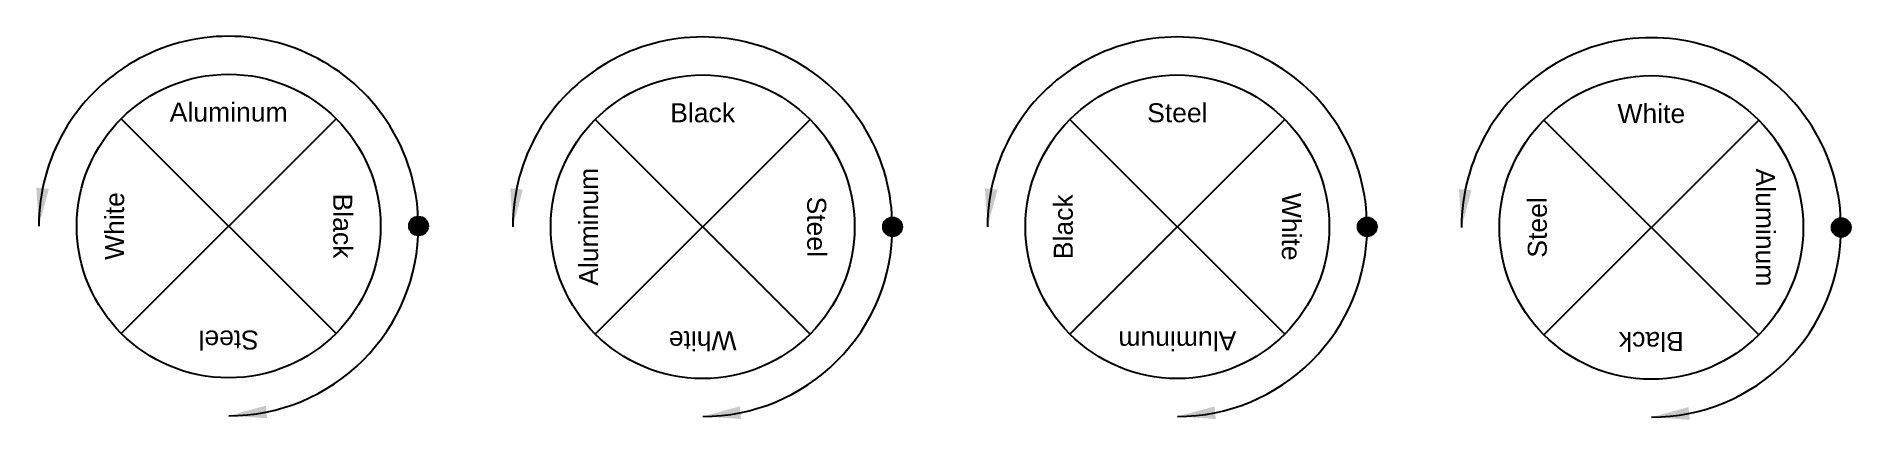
# Model space of a CAD drawing. Header units: millimetres. Extents: x -1 to 477, y -1 to 100.
import ezdxf

# ---------------------------------------------------------------- set-up
doc = ezdxf.new("R2010")
doc.units = ezdxf.units.MM
doc.styles.get("Standard").update_dxf_attribs({"font": 'arial.ttf'})

msp = doc.modelspace()

# ---------------------------------------------------------------- hatches: boundary and pattern name
h = msp.add_hatch(color=256)
h.dxf.hatch_style = 1
h.paths.add_polyline_path([(97.5, 50, 1), (102.5, 50, 1)])
h = msp.add_hatch(color=256)
h.dxf.hatch_style = 1
h.paths.add_polyline_path([(222.31, 49.81, 1), (227.31, 49.81, 1)])
h = msp.add_hatch(color=256)
h.dxf.hatch_style = 1
h.paths.add_polyline_path([(347.31, 49.81, 1), (352.31, 49.81, 1)])
h = msp.add_hatch(color=256)
h.dxf.hatch_style = 1
h.paths.add_polyline_path([(472.12, 49.62, 1), (477.12, 49.62, 1)])

# ---------------------------------------------------------------- linework, layer by layer
for p, q in [((21.72, 21.72), (78.28, 78.28)), ((21.72, 78.28), (78.28, 21.72)), ((146.53, 21.53), (203.09, 78.09)), ((146.53, 78.09), (203.09, 21.53)), ((271.53, 21.53), (328.09, 78.09)), ((271.53, 78.09), (328.09, 21.53)), ((396.33, 21.33), (452.9, 77.9)), ((396.33, 77.9), (452.9, 21.33))]:
    msp.add_line(p, q)
for centre, radius in [((50, 50), 40), ((174.81, 49.81), 40), ((299.81, 49.81), 40), ((424.62, 49.62), 40), ((100, 50), 2.5), ((224.81, 49.81), 2.5), ((349.81, 49.81), 2.5), ((474.62, 49.62), 2.5)]:
    msp.add_circle(centre, radius)
for centre, start, end in [((49.97, 50.03), 359.9633, 180.0367), ((174.78, 49.84), 359.9633, 180.0367), ((299.78, 49.84), 359.9633, 180.0367), ((424.59, 49.65), 359.9633, 180.0367), ((50.03, 49.97), 270, 0.0367), ((174.84, 49.78), 270, 0.0367), ((299.84, 49.78), 270, 0.0367), ((424.65, 49.59), 270, 0.0367)]:
    msp.add_arc(centre, 49.97, start, end)
for points in [[(2.66, 59.78), (-0.66, 60.12), (0, 50)], [(127.47, 59.59), (124.15, 59.93), (124.81, 49.81)], [(252.47, 59.59), (249.15, 59.93), (249.81, 49.81)], [(377.28, 59.4), (373.96, 59.74), (374.62, 49.62)], [(59.78, 2.66), (60.12, -0.66), (50, 0)], [(184.59, 2.47), (184.93, -0.85), (174.81, -0.19)], [(309.59, 2.47), (309.93, -0.85), (299.81, -0.19)], [(434.4, 2.28), (434.73, -1.04), (424.62, -0.38)]]:
    msp.add_solid(points)

# ---------------------------------------------------------------- texts
at = {"char_height": 5, "attachment_point": 5}
for s, insert in [('Aluminum', (50, 80)), ('Black', (174.81, 79.81)), ('Steel', (299.81, 79.81)), ('White', (424.62, 79.62))]:
    msp.add_mtext_dynamic_manual_height_columns(s, width=2.5, gutter_width=12.5, heights=[0], dxfattribs=dict(at, insert=insert))
for s, insert, rotation in [('Aluminum', (144.81, 49.81), 90), ('Aluminum', (454.62, 49.62), 270), ('White', (20, 50), 90), ('Black', (80, 50), 270), ('Steel', (204.81, 49.81), 270), ('Black', (269.81, 49.81), 90), ('White', (329.81, 49.81), 270), ('Steel', (394.62, 49.62), 90), ('Steel', (50, 20), 180), ('White', (174.81, 19.81), 180), ('Aluminum', (299.81, 19.81), 180), ('Black', (424.62, 19.62), 180)]:
    msp.add_mtext_dynamic_manual_height_columns(s, width=2.5, gutter_width=12.5, heights=[0], dxfattribs=dict(at, insert=insert, rotation=rotation))

doc.saveas('drawing.dxf')
